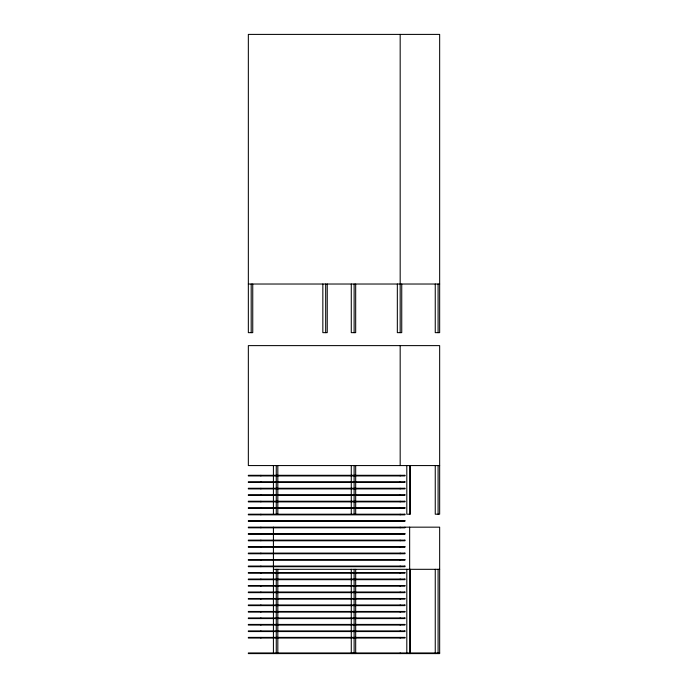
<?xml version="1.0" encoding="UTF-8"?>
<svg xmlns="http://www.w3.org/2000/svg" width="688" height="688" viewBox="0 0 688 688"><rect width="100%" height="100%" fill="white"/><g stroke="black" fill="none" stroke-linecap="round" stroke-linejoin="round"><path stroke-width="1.03" d="M248.342 284.024L439.658 284.024M439.658 465.57L248.342 465.57L248.342 345.617L439.658 345.617L439.658 514.203L435.255 514.203L435.255 465.57M273.42 569.311L439.658 569.311M439.658 652.955L248.342 652.955L248.342 653.6L439.658 653.6L439.658 527.163L248.342 527.163L248.342 527.816L404.914 527.816L404.914 527.163M438.093 284.024L438.093 332.657M438.093 465.57L438.093 514.203M438.093 569.311L438.093 653.6M435.255 284.024L435.255 332.657L439.658 332.657L439.658 34.4L248.342 34.4L248.342 332.657L252.745 332.657L252.745 284.024M435.255 569.311L435.255 653.6M410.444 465.57L410.444 514.203L406.806 514.203L406.806 465.57M410.444 569.311L410.444 653.6M409.652 465.57L409.652 514.203M409.652 527.163L409.652 653.6M406.806 569.311L406.806 653.6M401.74 284.024L401.74 332.657L397.337 332.657L397.337 284.024M400.175 34.4L400.175 332.657M400.175 345.617L400.175 465.57M400.175 475.296L400.175 475.941M400.175 481.781L400.175 482.426M400.175 488.265L400.175 488.91M400.175 494.749L400.175 495.394M400.175 501.234L400.175 501.879M400.175 507.718L400.175 508.363M400.175 514.203L400.175 514.848M400.175 520.687L400.175 521.332M400.175 527.163L400.175 527.816M400.175 533.647L400.175 534.301M400.175 540.132L400.175 540.785M400.175 546.616L400.175 547.27M400.175 553.1L400.175 553.754M400.175 559.585L400.175 560.23M400.175 566.069L400.175 566.714M400.175 572.554L400.175 573.199M400.175 579.038L400.175 579.683M400.175 585.522L400.175 586.167M400.175 592.007L400.175 592.652M400.175 598.491L400.175 599.136M400.175 604.976L400.175 605.621M400.175 611.451L400.175 612.105M400.175 617.936L400.175 618.589M400.175 624.42L400.175 625.074M400.175 630.905L400.175 631.558M400.175 637.389L400.175 638.043M400.175 652.955L400.175 653.6M355.679 284.024L355.679 332.657L351.276 332.657L351.276 284.024M355.679 465.57L355.679 514.203M355.679 569.311L355.679 653.6M354.122 284.024L354.122 332.657M354.122 465.57L354.122 514.203M354.122 569.311L354.122 653.6M352.832 652.955L352.832 653.6M351.276 465.57L351.276 514.203M351.276 569.311L351.276 653.6M327.239 284.024L327.239 332.657L322.844 332.657L322.844 284.024M325.682 284.024L325.682 332.657M277.823 465.57L277.823 514.203M277.823 569.311L277.823 653.6M276.266 465.57L276.266 514.203M276.266 569.311L276.266 653.6M273.42 465.57L273.42 514.203M273.42 527.163L273.42 653.6M260.881 475.296L260.881 475.941M260.881 481.781L260.881 482.426M260.881 488.265L260.881 488.91M260.881 494.749L260.881 495.394M260.881 501.234L260.881 501.879M260.881 507.718L260.881 508.363M260.881 514.203L260.881 514.848M260.881 520.687L260.881 521.332M260.881 527.163L260.881 527.816M260.881 533.647L260.881 534.301M260.881 540.132L260.881 540.785M260.881 546.616L260.881 547.27M260.881 553.1L260.881 553.754M260.881 559.585L260.881 560.23M260.881 566.069L260.881 566.714M260.881 572.554L260.881 573.199M260.881 579.038L260.881 579.683M260.881 585.522L260.881 586.167M260.881 592.007L260.881 592.652M260.881 598.491L260.881 599.136M260.881 604.976L260.881 605.621M260.881 611.451L260.881 612.105M260.881 617.936L260.881 618.589M260.881 624.42L260.881 625.074M260.881 630.905L260.881 631.558M260.881 637.389L260.881 638.043M251.189 284.024L251.189 332.657M404.914 475.296L248.342 475.296L248.342 475.941L404.914 475.941L404.914 475.296M404.914 481.781L248.342 481.781L248.342 482.426L404.914 482.426L404.914 481.781M404.914 488.265L248.342 488.265L248.342 488.91L404.914 488.91L404.914 488.265M404.914 494.749L248.342 494.749L248.342 495.394L404.914 495.394L404.914 494.749M404.914 501.234L248.342 501.234L248.342 501.879L404.914 501.879L404.914 501.234M404.914 507.718L248.342 507.718L248.342 508.363L404.914 508.363L404.914 507.718M404.914 514.203L248.342 514.203L248.342 514.848L404.914 514.848L404.914 514.203M404.914 520.687L248.342 520.687L248.342 521.332L404.914 521.332L404.914 520.687M404.914 533.647L248.342 533.647L248.342 534.301L404.914 534.301L404.914 533.647M404.914 540.132L248.342 540.132L248.342 540.785L404.914 540.785L404.914 540.132M404.914 546.616L248.342 546.616L248.342 547.27L404.914 547.27L404.914 546.616M404.914 553.1L248.342 553.1L248.342 553.754L404.914 553.754L404.914 553.1M404.914 559.585L248.342 559.585L248.342 560.23L404.914 560.23L404.914 559.585M404.914 566.069L248.342 566.069L248.342 566.714L404.914 566.714L404.914 566.069M404.914 572.554L248.342 572.554L248.342 573.199L404.914 573.199L404.914 572.554M404.914 579.038L248.342 579.038L248.342 579.683L404.914 579.683L404.914 579.038M404.914 585.522L248.342 585.522L248.342 586.167L404.914 586.167L404.914 585.522M404.914 592.007L248.342 592.007L248.342 592.652L404.914 592.652L404.914 592.007M404.914 598.491L248.342 598.491L248.342 599.136L404.914 599.136L404.914 598.491M404.914 604.976L248.342 604.976L248.342 605.621L404.914 605.621L404.914 604.976M404.914 611.451L248.342 611.451L248.342 612.105L404.914 612.105L404.914 611.451M404.914 617.936L248.342 617.936L248.342 618.589L404.914 618.589L404.914 617.936M404.914 624.42L248.342 624.42L248.342 625.074L404.914 625.074L404.914 624.42M404.914 630.905L248.342 630.905L248.342 631.558L404.914 631.558L404.914 630.905M404.914 637.389L248.342 637.389L248.342 638.043L404.914 638.043L404.914 637.389"/></g></svg>
